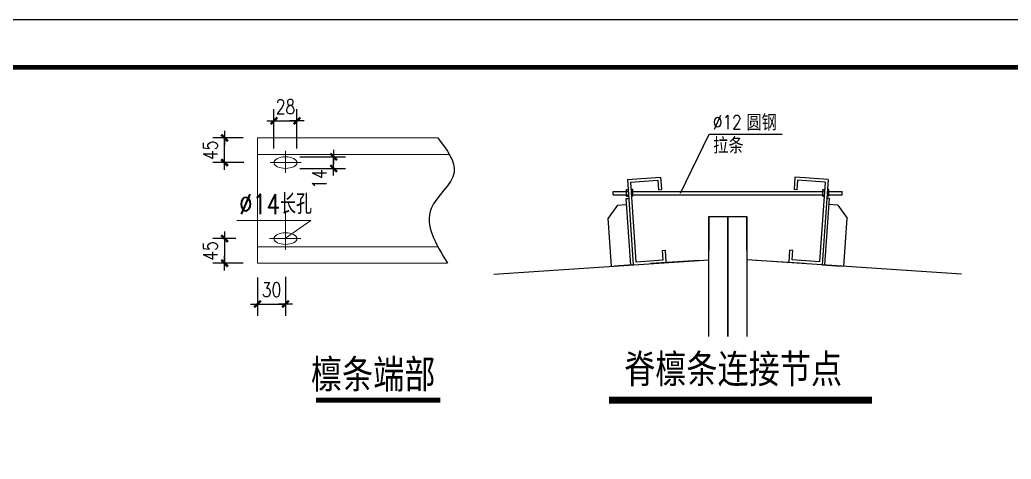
# Model space of a CAD drawing. Extents: x 32177600 to 32582346, y -189249 to 154687.
# Drawn here: x 32551044 to 32571893, y 2341 to 11575 of the extents above; entities that cross this region are included whole.
import ezdxf

# ---------------------------------------------------------------- set-up
doc = ezdxf.new("R2010")
doc.units = 0
doc.header["$LTSCALE"] = 1000
doc.header["$MEASUREMENT"] = 0
doc.linetypes.add('CENTER', pattern=[2, 1.25, -0.25, 0.25, -0.25])
doc.layers.get('0').update_dxf_attribs({"linetype": 'CONTINUOUS'})
doc.layers.get('DEFPOINTS').update_dxf_attribs({"linetype": 'CONTINUOUS'})
for name, color, linetype in [('11', 3, 'CONTINUOUS'), ('12', 15, 'CONTINUOUS'), ('DIANH', 6, 'CENTER'), ('DIM', 3, 'CONTINUOUS'), ('GREEN', 3, 'CONTINUOUS'), ('GROUND', 2, 'CONTINUOUS'), ('PUB_DIM', 3, 'CONTINUOUS'), ('PUB_TITLE', 4, 'CONTINUOUS'), ('RED', 1, 'CONTINUOUS'), ('标注', 4, 'CONTINUOUS')]:
    doc.layers.add(name, color=color, linetype=linetype)
doc.styles.add('-宋体', font='', dxfattribs={"width": 0.8})
doc.styles.add('DIM_FONT', font='SIMPLEX.shx', dxfattribs={"width": 0.8})
doc.styles.add('中西', font='romans.shx', dxfattribs={"width": 0.8, "height": 350, "bigfont": 'hztxt.shx'})
doc.styles.get('-宋体').set_extended_font_data('SimSun')
doc.dimstyles.new('DIMN', dxfattribs={"dimtxt": 300, "dimasz": 1, "dimexe": 250, "dimexo": 300, "dimgap": 150, "dimtad": 1, "dimdec": 0, "dimzin": 0, "dimdsep": 46, "dimtxsty": 'DIM_FONT', "dimblk": '_DIMX', "dimcen": 0.09, "dimclrt": 7, "dimadec": 0, "dimazin": 0, "dimtfac": 1, "dimtdec": 0, "dimtix": 1, "dimtmove": 2, "dimatfit": 3, "dimldrblk": '_DIMX', "dimfxl": 0, "dimtolj": 1, "dimtzin": 0, "dimarcsym": 0})

# ---------------------------------------------------------------- blocks, each defined once
blk = doc.blocks.new('_DIMX')
blk.add_line((-150, 0), (150, 0))
at = {"const_width": 50}
blk.add_lwpolyline([(-70, -70), (70, 70)], dxfattribs=at)
blk = doc.blocks.new('*D42')
at = {"layer": 'DEFPOINTS', "color": 0}
for p in [(32555887, 6976), (32555351, 6458), (32556043, 6458)]:
    blk.add_point(p, dxfattribs=at)
at = {"layer": 'PUB_DIM', "color": 0, "lineweight": -2}
for p, q in [((32555587, 6976), (32555101, 6976)), ((32555351, 6977), (32555351, 6978)), ((32555351, 6976), (32555351, 6458)), ((32555743, 6458), (32555101, 6458)), ((32555351, 6457), (32555351, 6456))]:
    blk.add_line(p, q, dxfattribs=at)
for p, rotation in [((32555351, 6976), 270), ((32555351, 6458), 90)]:
    blk.add_blockref('_DIMX', p, dxfattribs=dict(at, rotation=rotation))
at = {"layer": 'PUB_DIM', "color": 7, "insert": (32555051, 6717), "char_height": 300, "attachment_point": 5, "rotation": 90, "style": 'DIM_FONT'}
blk.add_mtext('\\A1;45', dxfattribs=at)
blk = doc.blocks.new('*D43')
at = {"layer": 'DEFPOINTS', "color": 0}
for p in [(32556631, 6470), (32556043, 6458), (32556631, 5601)]:
    blk.add_point(p, dxfattribs=at)
at = {"layer": 'PUB_DIM', "color": 0, "lineweight": -2}
for p, q in [((32556043, 6158), (32556043, 5351)), ((32556631, 6170), (32556631, 5351)), ((32556042, 5601), (32556041, 5601)), ((32556043, 5601), (32556631, 5601)), ((32556632, 5601), (32556633, 5601))]:
    blk.add_line(p, q, dxfattribs=at)
blk.add_blockref('_DIMX', (32556043, 5601), dxfattribs=at)
at = {"layer": 'PUB_DIM', "color": 0, "lineweight": -2, "rotation": 180}
blk.add_blockref('_DIMX', (32556631, 5601), dxfattribs=at)
at = {"layer": 'PUB_DIM', "color": 7, "insert": (32556337, 5901), "char_height": 300, "attachment_point": 5, "style": 'DIM_FONT'}
blk.add_mtext('\\A1;30', dxfattribs=at)
blk = doc.blocks.new('*D65')
at = {"layer": 'DEFPOINTS', "color": 0}
for p in [(32555351, 9092), (32556043, 9092), (32556053, 8574)]:
    blk.add_point(p, dxfattribs=at)
at = {"layer": 'PUB_DIM', "color": 0, "lineweight": -2}
for p, q in [((32555743, 9092), (32555101, 9092)), ((32555351, 9093), (32555351, 9094)), ((32555351, 8574), (32555351, 9092)), ((32555753, 8574), (32555101, 8574)), ((32555351, 8573), (32555351, 8572))]:
    blk.add_line(p, q, dxfattribs=at)
for p, rotation in [((32555351, 9092), 270), ((32555351, 8574), 90)]:
    blk.add_blockref('_DIMX', p, dxfattribs=dict(at, rotation=rotation))
at = {"layer": 'PUB_DIM', "color": 7, "insert": (32555051, 8833), "char_height": 300, "attachment_point": 5, "rotation": 90, "style": 'DIM_FONT'}
blk.add_mtext('\\A1;45', dxfattribs=at)
blk = doc.blocks.new('*D66')
at = {"layer": 'DEFPOINTS', "color": 0}
for p in [(32556631, 8695), (32557644, 8695), (32556631, 8453)]:
    blk.add_point(p, dxfattribs=at)
at = {"layer": 'PUB_DIM', "color": 0, "lineweight": -2}
for p, q in [((32556931, 8695), (32557894, 8695)), ((32557644, 8696), (32557644, 8697)), ((32557644, 8453), (32557644, 8695)), ((32556931, 8453), (32557894, 8453)), ((32557644, 8452), (32557644, 8451))]:
    blk.add_line(p, q, dxfattribs=at)
for p, rotation in [((32557644, 8695), 270), ((32557644, 8453), 90)]:
    blk.add_blockref('_DIMX', p, dxfattribs=dict(at, rotation=rotation))
at = {"layer": 'PUB_DIM', "color": 7, "insert": (32557344, 8228), "char_height": 300, "attachment_point": 5, "rotation": 90, "style": 'DIM_FONT'}
blk.add_mtext('\\A1;14', dxfattribs=at)
blk = doc.blocks.new('*D67')
at = {"layer": 'DEFPOINTS', "color": 0}
for p in [(32556873, 9450), (32556389, 8574), (32556873, 8574)]:
    blk.add_point(p, dxfattribs=at)
at = {"layer": 'PUB_DIM', "color": 0, "lineweight": -2}
for p, q in [((32556389, 8874), (32556389, 9700)), ((32556873, 8874), (32556873, 9700)), ((32556388, 9450), (32556387, 9450)), ((32556389, 9450), (32556873, 9450)), ((32556874, 9450), (32556875, 9450))]:
    blk.add_line(p, q, dxfattribs=at)
blk.add_blockref('_DIMX', (32556389, 9450), dxfattribs=at)
at = {"layer": 'PUB_DIM', "color": 0, "lineweight": -2, "rotation": 180}
blk.add_blockref('_DIMX', (32556873, 9450), dxfattribs=at)
at = {"layer": 'PUB_DIM', "color": 7, "insert": (32556631, 9750), "char_height": 300, "attachment_point": 5, "style": 'DIM_FONT'}
blk.add_mtext('\\A1;28', dxfattribs=at)

msp = doc.modelspace()

# ---------------------------------------------------------------- linework, layer by layer
for p, q in [((32564938.4, 7929.7), (32565540.6, 9173.9)), ((32565540.6, 9173.9), (32567073.6, 9173.9)), ((32563523.1, 7965.7), (32563837.8, 7965.7)), ((32563523.1, 7897.7), (32563523.1, 7965.7)), ((32563803.8, 7865.5), (32563803.8, 8007.4)), ((32563803.8, 8007.4), (32563835, 8007.4)), ((32563933.9, 8007.4), (32563896.1, 8007.4)), ((32563898, 7965.7), (32567964.7, 7965.7)), ((32563933.9, 7865.5), (32563933.9, 8007.4)), ((32567928.9, 7865.5), (32567928.9, 8007.4)), ((32567928.9, 8007.4), (32567966.7, 8007.4)), ((32568024.8, 7965.7), (32568339.6, 7965.7)), ((32568059, 8007.4), (32568027.7, 8007.4)), ((32568059, 7865.5), (32568059, 8007.4)), ((32568339.6, 7897.7), (32568339.6, 7965.7)), ((32563523.1, 7897.7), (32563842.4, 7897.7)), ((32563803.8, 7865.5), (32563845.3, 7865.5)), ((32563902.6, 7897.7), (32567960.1, 7897.7)), ((32563933.9, 7865.5), (32563904.7, 7865.5)), ((32567928.9, 7865.5), (32567958, 7865.5)), ((32568059, 7865.5), (32568017.4, 7865.5)), ((32568020.2, 7897.7), (32568339.6, 7897.7))]:
    msp.add_line(p, q)
msp.add_spline([(32559833.3, 9092.1), (32560176, 8369.8), (32559696.2, 7610.9), (32560038.9, 6458)], degree=3)
at = {"layer": '11', "elevation": 800}
for points in [[(32563820.6, 8221.2), (32564519, 8268.3)], [(32563884.5, 8165.4), (32564463.2, 8204.4)], [(32568042.1, 8221.2), (32567343.7, 8268.3)], [(32567978.2, 8165.4), (32567399.5, 8204.4)], [(32564476.7, 8004.9), (32564536.5, 8008.9)], [(32567386, 8004.9), (32567326.2, 8008.9)], [(32564562.8, 6727.7), (32564622.6, 6731.7)], [(32567299.9, 6727.7), (32567240, 6731.7)], [(32561015.3, 6230.7), (32565531.4, 6531.7)], [(32563997.6, 6489.2), (32564576.2, 6528.2)], [(32570847.5, 6230.7), (32566331.4, 6531.7)], [(32567865.1, 6489.2), (32567286.4, 6528.2)]]:
    msp.add_lwpolyline(points, dxfattribs=at)
at = {"layer": '12', "elevation": 800}
for points in [[(32563820.6, 8221.2), (32563941.8, 6425.3)], [(32563884.5, 8165.4), (32563997.6, 6489.2)], [(32564463.2, 8204.4), (32564476.7, 8004.9)], [(32564519, 8268.3), (32564536.5, 8008.9)], [(32567343.7, 8268.3), (32567326.2, 8008.9)], [(32567399.5, 8204.4), (32567386, 8004.9)], [(32567978.2, 8165.4), (32567865.1, 6489.2)], [(32568042.1, 8221.2), (32567920.9, 6425.3)], [(32565531.4, 4917.9), (32565531.4, 7443.9)], [(32565531.4, 7443.9), (32565531.4, 6731.7)], [(32565531.4, 7443.9), (32565931.4, 7443.9)], [(32565931.4, 4917.9), (32565931.4, 7443.9)], [(32565931.4, 7443.9), (32565931.4, 4917.9)], [(32565931.4, 7443.9), (32566331.4, 7443.9)], [(32566331.4, 7443.9), (32566331.4, 4917.9)], [(32566331.4, 6731.7), (32566331.4, 7443.8)], [(32564576.2, 6528.2), (32564562.8, 6727.7)], [(32564640.1, 6472.3), (32564622.6, 6731.7)], [(32567222.5, 6472.3), (32567240, 6731.7)], [(32567286.4, 6528.2), (32567299.9, 6727.7)], [(32565331.8, 6518.4), (32564314.1, 6450.6)], [(32567548.7, 6450.6), (32566530.9, 6518.4)], [(32563941.8, 6425.3), (32563542.7, 6398.3)], [(32567920.9, 6425.3), (32568320, 6398.3)]]:
    msp.add_lwpolyline(points, dxfattribs=at)
at = {"layer": 'DIANH', "lineweight": 15}
for p, q in [((32556630.8, 8362.7), (32556630.8, 8825.2)), ((32556305.3, 8573.7), (32556958.5, 8573.7)), ((32556630.8, 6744.2), (32556630.8, 7550.6)), ((32556295.5, 6976.4), (32556954.7, 6976.4))]:
    msp.add_line(p, q, dxfattribs=at)
at = {"layer": 'GREEN', "lineweight": 15}
for p in [(32555605.7, 7354.6), (32556630.8, 6986.1)]:
    msp.add_line(p, (32557166.7, 7354.6), dxfattribs=at)
at = {"layer": 'GROUND'}
for p, q in [((32563792.5, 7818.2, 800), (32563847.5, 7822.1, 800)), ((32563891.2, 6421.9, 800), (32563792.5, 7818.2, 800)), ((32567971.5, 6421.9, 800), (32568070.2, 7818.2, 800)), ((32568070.2, 7818.2, 800), (32568015.1, 7822.1, 800)), ((32563613.6, 7679.4, 800), (32563415.9, 7404.9, 800)), ((32563613.6, 7679.4, 800), (32563801.3, 7692.8, 800)), ((32568249.1, 7679.4, 800), (32568061.3, 7692.8, 800)), ((32568249.1, 7679.4, 800), (32568446.8, 7404.9, 800)), ((32563487.3, 6394.6, 800), (32563415.9, 7404.9, 800)), ((32568375.4, 6394.6, 800), (32568446.8, 7404.9, 800))]:
    msp.add_line(p, q, dxfattribs=at)
at = {"layer": 'PUB_TITLE'}
msp.add_lwpolyline([(32508046.3, -30424.7), (32582346.3, -30424.7), (32582346.3, 11575.3), (32508046.3, 11575.3)], close=True, dxfattribs=at)
at = {"layer": 'PUB_TITLE', "const_width": 100}
msp.add_lwpolyline([(32510546.3, -29424.7), (32581346.3, -29424.7), (32581346.3, 10575.3), (32510546.3, 10575.3)], close=True, dxfattribs=at)
at = {"layer": 'RED', "lineweight": 15}
for p, q in [((32556043.3, 6458), (32556043.3, 9092.1)), ((32556043.3, 9092.1), (32559833.3, 9092.1)), ((32556043.3, 8746.5), (32560077.6, 8746.5)), ((32556043.3, 6803.6), (32559836, 6803.6)), ((32556043.3, 6458), (32560038.9, 6458))]:
    msp.add_line(p, q, dxfattribs=at)
at = {"layer": 'RED'}
for points, const_width in [([(32557273.7, 3581.1), (32559887.6, 3581.1)], 108), ([(32563431.7, 3581.1), (32568965.5, 3581.1)], 144)]:
    msp.add_lwpolyline(points, dxfattribs=dict(at, const_width=const_width))
at = {"layer": 'RED', "lineweight": 15}
for centre in [(32556630.8, 8573.7), (32556630.8, 6976.4)]:
    msp.add_ellipse(centre, major_axis=(-241.9, 0), ratio=0.5, dxfattribs=at)

# ---------------------------------------------------------------- texts
at = {"style": '-宋体', "width": 0.8}
for s, p in [('脊檩条连接节点', (32563753.7, 3937.5)), ('檩条端部', (32557165.5, 3827.4))]:
    msp.add_text(s, height=600, dxfattribs=at).set_placement(p)
at = {"layer": 'DIM', "style": '-宋体', "width": 0.8}
for s, p in [('圆钢', (32566324.2, 9278.3)), ('拉条', (32565625.8, 8796.5))]:
    msp.add_text(s, height=294, dxfattribs=at).set_placement(p)
at = {"layer": '标注', "style": '中西', "width": 0.8}
for s, height, p in [('%%C12', 294, (32565619.8, 9278.3)), ('%%c14长孔', 420, (32555652.6, 7493.3))]:
    msp.add_text(s, height=height, dxfattribs=at).set_placement(p)

# ---------------------------------------------------------------- dimensions: what is measured, and where the dimension line sits
at = {"layer": 'PUB_DIM'}
for base, p1, p2, text, picture, middle in [((32556872.7, 9450.2), (32556388.9, 8573.7), (32556872.7, 8573.7), '28', '*D67', (32556630.8, 9750.2)), ((32556630.8, 5601.1), (32556043.3, 6458), (32556630.8, 6469.8), '30', '*D43', (32556337, 5901.1))]:
    dim = msp.add_linear_dim(base=base, p1=p1, p2=p2, text=text, dimstyle='DIMN', dxfattribs=at)
    dim.commit()
    dim.dimension.update_dxf_attribs({"geometry": picture, "text_midpoint": middle})
for base, p1, p2, picture, middle in [((32555351.1, 9092.1), (32556052.5, 8573.7), (32556043.3, 9092.1), '*D65', (32555051.1, 8832.9)), ((32555351.1, 6458), (32555887.1, 6976.4), (32556043.3, 6458), '*D42', (32555051.1, 6717.2))]:
    dim = msp.add_linear_dim(base=base, p1=p1, p2=p2, angle=90, text='45', dimstyle='DIMN', dxfattribs=at)
    dim.commit()
    dim.dimension.update_dxf_attribs({"geometry": picture, "text_midpoint": middle})
dim = msp.add_linear_dim(base=(32557644.2, 8694.6), p1=(32556630.8, 8452.7), p2=(32556630.8, 8694.6), angle=90, text='14', dimstyle='DIMN', dxfattribs=at)
dim.commit()
dim.dimension.update_dxf_attribs({"geometry": '*D66', "text_midpoint": (32557344.2, 8227.5), "dimtype": 128})

doc.saveas('drawing.dxf')
